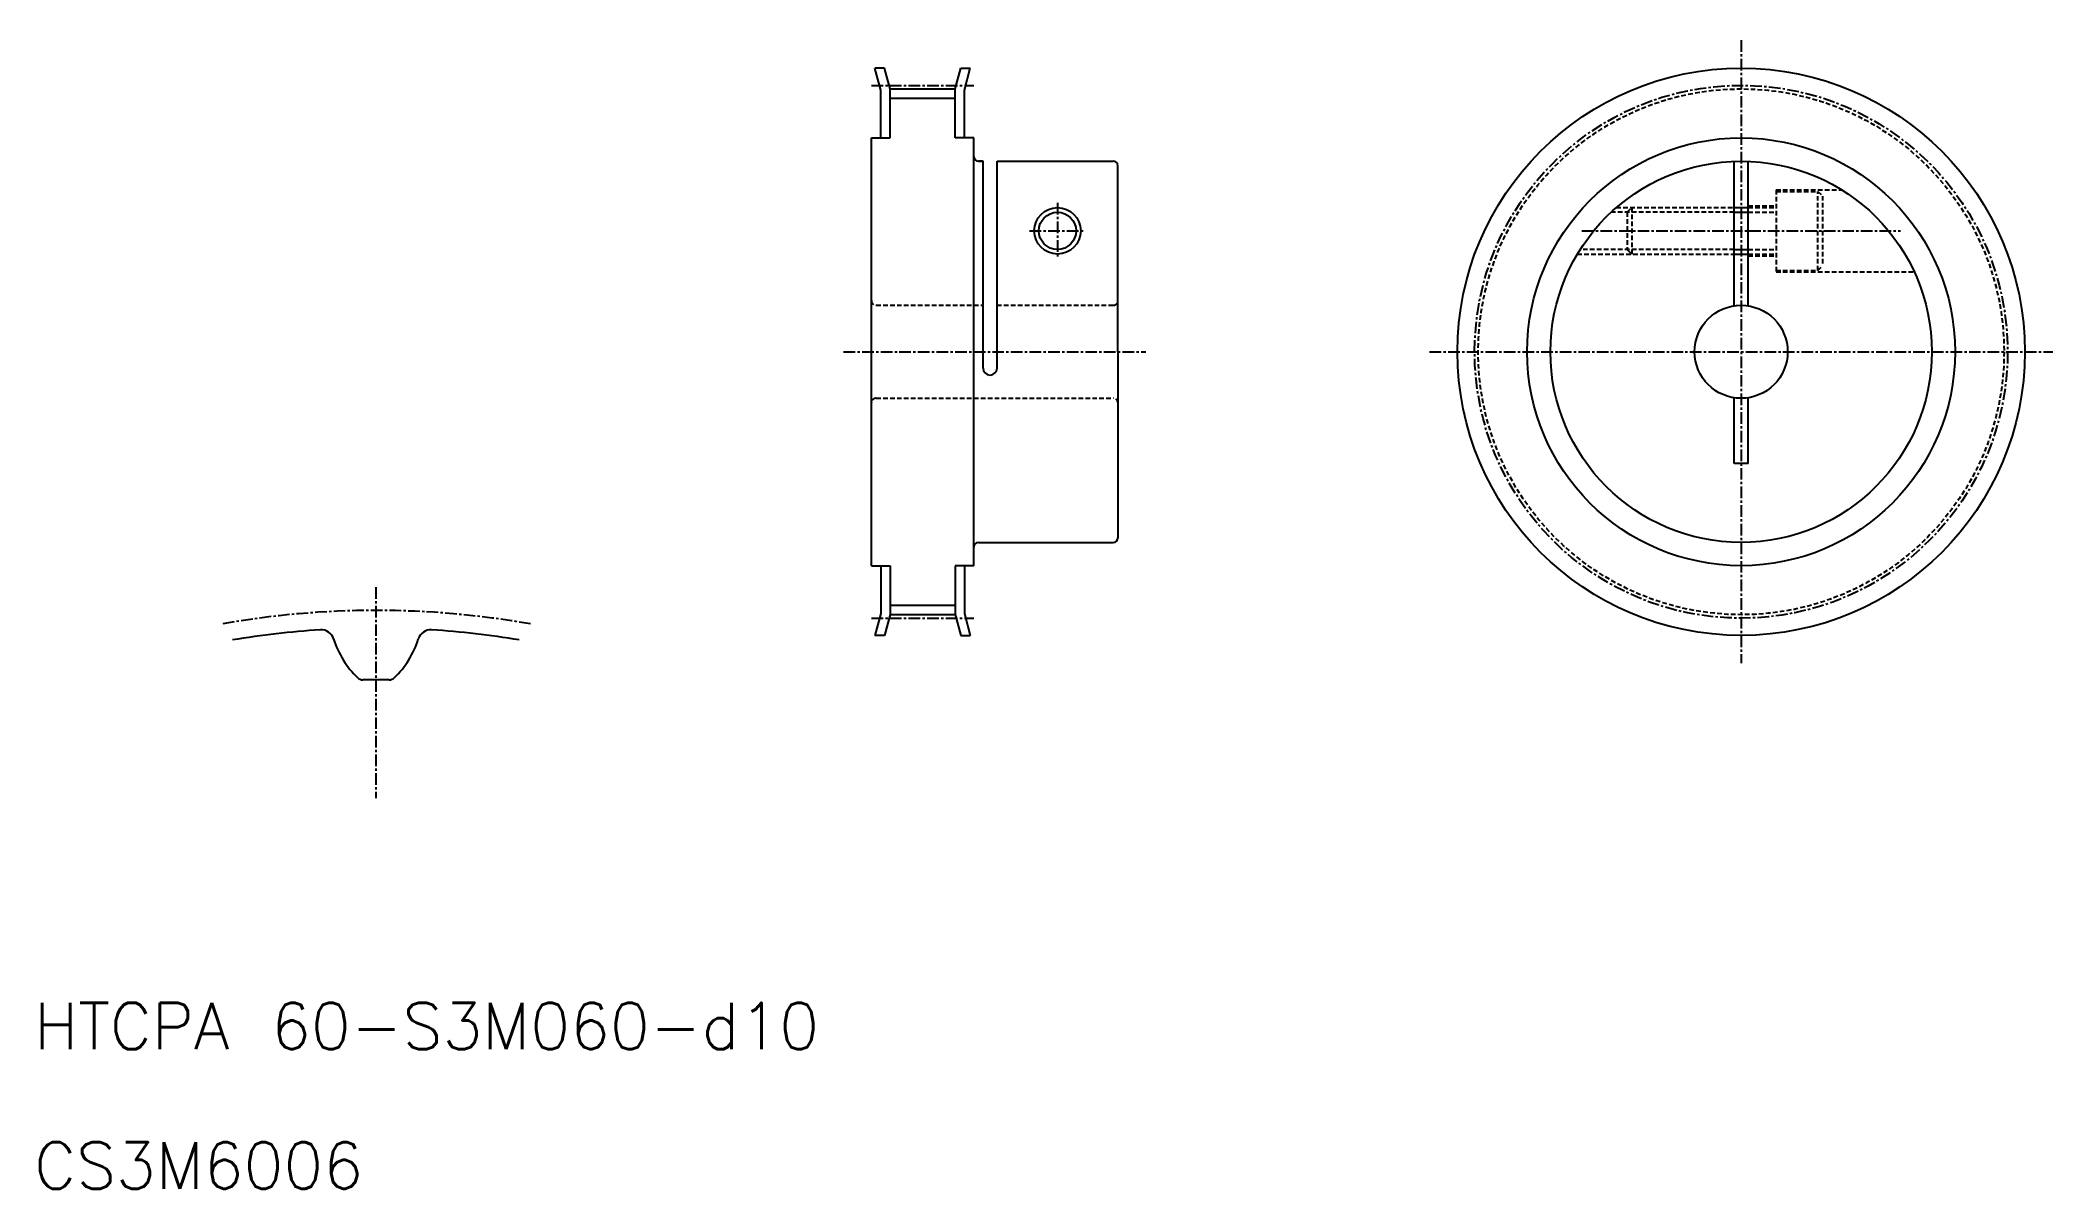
# Model space of a CAD drawing. Extents: x 11 to 227, y 10 to 133.
import ezdxf

# ---------------------------------------------------------------- set-up
doc = ezdxf.new("R2010")
doc.units = 0
doc.linetypes.add('CENTER', pattern=[2, 1.25, -0.25, 0.25, -0.25])
doc.linetypes.add('DASHED', pattern=[0.75, 0.5, -0.25])
doc.layers.get('0').update_dxf_attribs({"linetype": 'CONTINUOUS'})
doc.layers.add('CENTER', color=1, linetype='CENTER')
doc.styles.get("Standard").update_dxf_attribs({"font": 'txt.shx'})

msp = doc.modelspace()

# ---------------------------------------------------------------- linework, layer by layer
at = {"color": 7, "linetype": 'CONTINUOUS'}
for p, q in [((101, 128.13), (100.37, 130.5)), ((101.4, 130.5), (100.37, 130.5)), ((102, 128.26), (101.4, 130.5)), ((109, 128.26), (109.6, 130.5)), ((109.6, 130.5), (110.63, 130.5)), ((110, 128.13), (110.63, 130.5)), ((101, 123), (101, 128.13)), ((102, 128.26), (109, 128.26)), ((102, 123), (102, 128.26)), ((109, 123), (109, 128.26)), ((110, 123), (110, 128.13)), ((102, 127.26), (109, 127.26)), ((100, 77), (100, 123)), ((100, 123), (102, 123)), ((111, 123), (109, 123)), ((111, 77), (111, 123)), ((112, 120.5), (111.5, 120.5)), ((111.5, 120.5), (112, 120.5)), ((112, 98.25), (112, 120.5)), ((113.5, 98.25), (113.5, 120.5)), ((113.5, 120.5), (126, 120.5)), ((126.5, 100), (126.5, 120)), ((192.75, 104.97), (192.75, 120.49)), ((194.25, 104.97), (194.25, 120.49)), ((192.75, 115.5), (194.25, 115.5)), ((192.75, 110.5), (194.25, 110.5)), ((113.5, 98.5), (113.5, 99.75)), ((126.5, 100), (126.5, 80)), ((192.75, 88), (192.75, 95.06)), ((194.25, 88), (194.25, 95.06)), ((194.25, 88), (192.75, 88)), ((111.5, 79.5), (126, 79.5)), ((100, 77), (102, 77)), ((101, 77), (101, 71.87)), ((102, 77), (102, 71.74)), ((111, 77), (109, 77)), ((109, 77), (109, 71.74)), ((110, 77), (110, 71.87)), ((101, 71.87), (100.37, 69.5)), ((102, 71.74), (101.4, 69.5)), ((102, 72.74), (109, 72.74)), ((102, 71.74), (109, 71.74)), ((109, 71.74), (109.6, 69.5)), ((110, 71.87), (110.63, 69.5)), ((101.4, 69.5), (100.37, 69.5)), ((109.6, 69.5), (110.63, 69.5))]:
    msp.add_line(p, q, dxfattribs=at)
at = {"color": 3, "linetype": 'DASHED'}
for p, q in [((197.25, 117.4), (204.34, 117.4)), ((197.25, 117.4), (197.25, 108.6)), ((197.25, 117.25), (201.75, 117.25)), ((201.75, 108.75), (201.75, 117.25)), ((201.75, 117.25), (202.25, 116.75)), ((192.75, 115), (179.53, 115)), ((180.08, 115.5), (192.75, 115.5)), ((181.25, 115), (181.75, 115.5)), ((181.25, 115), (181.25, 111)), ((181.75, 115.5), (181.75, 110.5)), ((194.25, 115.7), (197.25, 115.7)), ((194.25, 115.5), (197.25, 115.5)), ((194.25, 115), (197.25, 115)), ((202.25, 116.75), (202.25, 109.25)), ((175.89, 110.5), (192.75, 110.5)), ((192.75, 111), (176.2, 111)), ((181.25, 111), (181.75, 110.5)), ((194.25, 111), (197.25, 111)), ((194.25, 110.5), (197.25, 110.5)), ((194.25, 110.3), (197.25, 110.3)), ((197.25, 108.75), (201.75, 108.75)), ((197.25, 108.6), (212.11, 108.6)), ((201.75, 108.75), (202.25, 109.25)), ((100.5, 105), (112, 105)), ((113.5, 105), (126, 105)), ((100.5, 95), (126, 95))]:
    msp.add_line(p, q, dxfattribs=at)
at = {"color": 3, "linetype": 'CONTINUOUS'}
for p, q in [((192.75, 115), (194.25, 115)), ((192.75, 111), (194.25, 111))]:
    msp.add_line(p, q, dxfattribs=at)
at = {"color": 7, "linetype": 'CONTINUOUS'}
for centre, radius in [((193.5, 100), 30.5), ((193.5, 100), 23), ((193.5, 100), 20.5), ((120, 113), 2), ((193.5, 100), 5)]:
    msp.add_circle(centre, radius, dxfattribs=at)
at = {"color": 3, "linetype": 'DASHED'}
msp.add_circle((193.5, 100), 28.27, dxfattribs=at)
at = {"color": 3, "linetype": 'CONTINUOUS'}
msp.add_circle((120, 113), 2.5, dxfattribs=at)
at = {"color": 7, "linetype": 'CONTINUOUS'}
for centre, radius, start, end in [((111.5, 121), 0.5, 180, 270), ((126, 120), 0.5, 0, 90), ((112.75, 98.25), 0.75, 180, 0), ((111.5, 79), 0.5, 90, 180), ((126, 80), 0.5, 270, 0), ((46.73, -23.31), 93.6, 93.6596, 99.4799), ((40.85, 68.7), 1.4, 17.3831, 93.6596), ((52.62, 68.7), 1.4, 86.3404, 162.6169), ((46.73, -23.31), 93.6, 80.5201, 86.3404), ((51.61, 72.07), 9.88, 197.3831, 226.2547), ((41.86, 72.07), 9.88, 313.7453, 342.6169), ((45.3, 65.48), 0.75, 226.2547, 270.9256), ((48.17, 65.48), 0.75, 269.0744, 313.7453), ((46.73, -23.31), 88.05, 89.0744, 90.9256)]:
    msp.add_arc(centre, radius, start, end, dxfattribs=at)
at = {"color": 3, "linetype": 'DASHED'}
for centre, start, end in [((100.5, 105.5), 180, 270), ((126, 105.5), 270, 0), ((100.5, 94.5), 90, 180), ((126, 94.5), 0, 90)]:
    msp.add_arc(centre, 0.5, start, end, dxfattribs=at)
at = {"layer": 'CENTER', "color": 1, "linetype": 'CENTER'}
for p, q in [((193.5, 133.5), (193.5, 66.5)), ((100, 128.65), (111, 128.65)), ((120, 116), (120, 110)), ((117, 113), (123, 113)), ((176.38, 113), (210.62, 113)), ((97, 100), (129.5, 100)), ((160, 100), (227, 100)), ((46.73, 74.69), (46.73, 51.99)), ((100, 71.35), (111, 71.35))]:
    msp.add_line(p, q, dxfattribs=at)
msp.add_circle((193.5, 100), 28.65, dxfattribs=at)
msp.add_arc((46.73, -23.31), 95.5, 79.9757, 100.0243, dxfattribs=at)

# ---------------------------------------------------------------- texts
at = {"color": 7, "linetype": 'CONTINUOUS'}
for s, p in [('HTCPA 60-S3M060-d10', (10, 25)), ('CS3M6006', (10, 10))]:
    msp.add_text(s, height=5, dxfattribs=at).set_placement(p)

doc.saveas('drawing.dxf')
